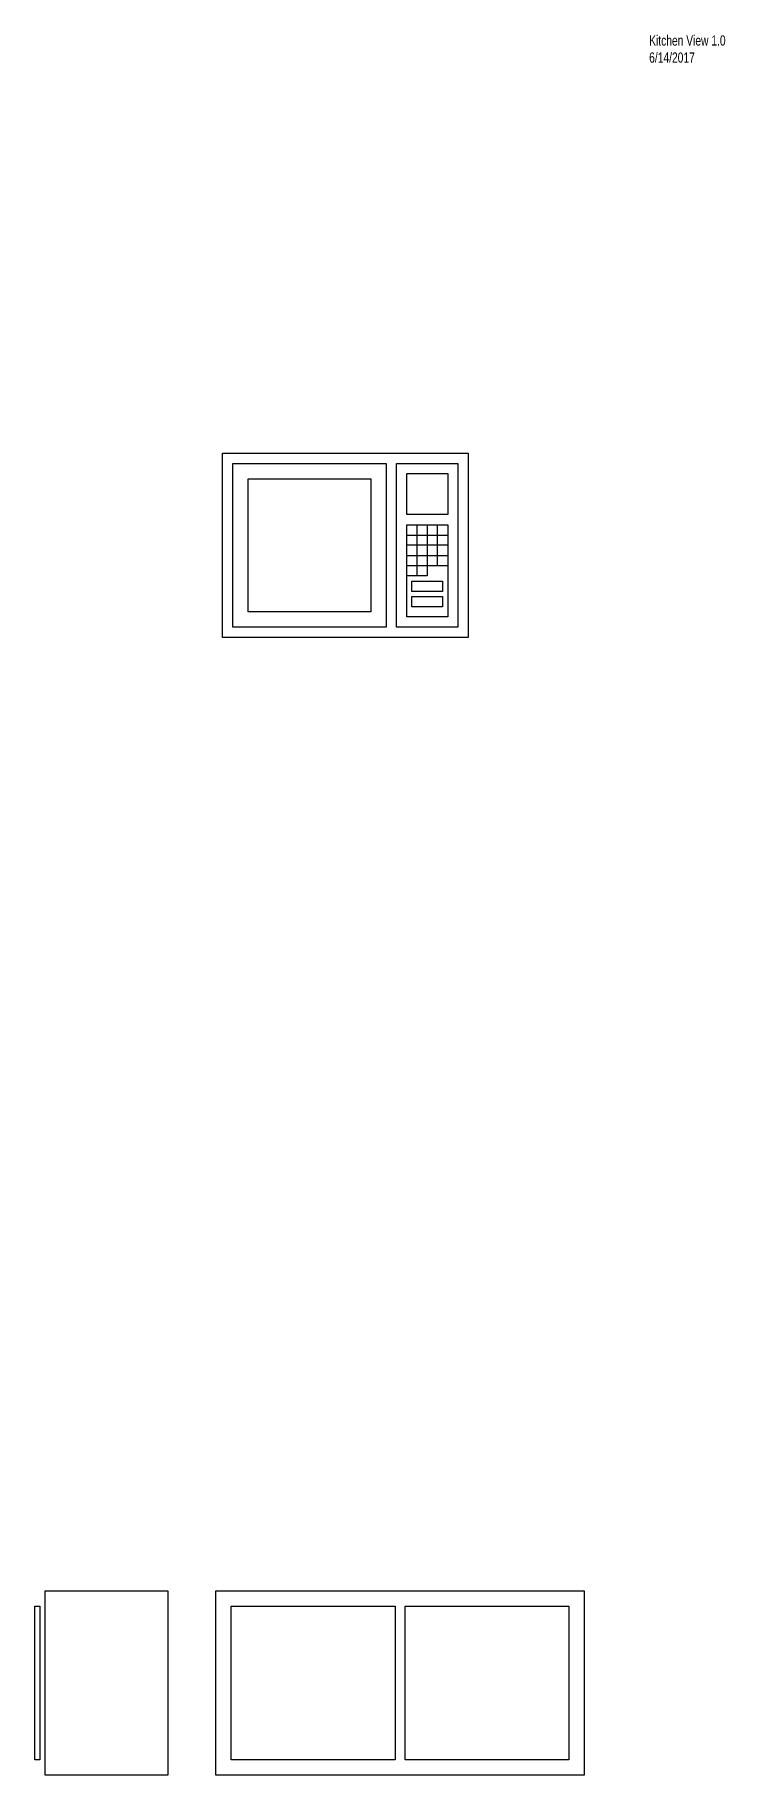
# Model space of a CAD drawing. Header units: millimetres. Extents: x 104 to 172, y 3 to 173.
import ezdxf

# ---------------------------------------------------------------- set-up
doc = ezdxf.new("R2010")
doc.units = ezdxf.units.MM
doc.layers.get('0').update_dxf_attribs({"linetype": 'CONTINUOUS'})
doc.styles.get("Standard").update_dxf_attribs({"font": 'txt', "width": 0.75})

# ---------------------------------------------------------------- blocks, each defined once
blk = doc.blocks.new('MIKROWELLENGERÄT')
for p, q in [((19, 7), (19, 11)), ((20, 11), (20, 7)), ((21, 7), (21, 11)), ((18, 10), (22, 10)), ((22, 9), (18, 9)), ((18, 8), (22, 8)), ((22, 7), (18, 7)), ((19, 6), (19, 7)), ((20, 7), (20, 6)), ((20, 6), (18, 6))]:
    blk.add_line(p, q)
for points in [[(0, 0), (0, 18), (24, 18), (24, 0)], [(1, 1), (1, 17), (16, 17), (16, 1)], [(2.5, 2.5), (2.5, 15.5), (14.5, 15.5), (14.5, 2.5)], [(17, 1), (17, 17), (23, 17), (23, 1)], [(18, 12), (18, 16), (22, 16), (22, 12)], [(18, 2), (18, 11), (22, 11), (22, 2)], [(18.5, 4.5), (18.5, 5.5), (21.5, 5.5), (21.5, 4.5)], [(18.5, 3), (18.5, 4), (21.5, 4), (21.5, 3)]]:
    blk.add_lwpolyline(points, close=True)
blk = doc.blocks.new('HÄNGESCHRANK_-_46_X_30_CM_')
for points in [[(-12, -18), (-12, 0), (0, 0), (0, -18)], [(-13, -16.5), (-13, -1.5), (-12.5, -1.5), (-12.5, -16.5)]]:
    blk.add_lwpolyline(points, close=True)
blk = doc.blocks.new('HÄNGESCHRANK_-_46_X_91_CM_')
for p, q in [((17.5, -1.5), (17.5, -16.5)), ((18.5, -16.5), (18.5, -1.5))]:
    blk.add_line(p, q)
blk.add_lwpolyline([(0, -18), (0, 0), (36, 0), (36, -18)], close=True)
for points in [[(17.5, -16.5), (1.5, -16.5), (1.5, -1.5), (17.5, -1.5)], [(18.5, -1.5), (34.5, -1.5), (34.5, -16.5), (18.5, -16.5)]]:
    blk.add_lwpolyline(points)

msp = doc.modelspace()

# ---------------------------------------------------------------- block references
for name, p in [('MIKROWELLENGERÄT', (122.45, 113.93)), ('HÄNGESCHRANK_-_46_X_30_CM_', (117.1, 20.79)), ('HÄNGESCHRANK_-_46_X_91_CM_', (121.8, 20.79))]:
    msp.add_blockref(name, p)

# ---------------------------------------------------------------- texts
at = {"insert": (164.14, 172.74), "char_height": 1, "width": 100, "attachment_point": 1}
msp.add_mtext('Kitchen\\~View\\~1.0\\P6/14/2017\\P', dxfattribs=at)

doc.saveas('drawing.dxf')
